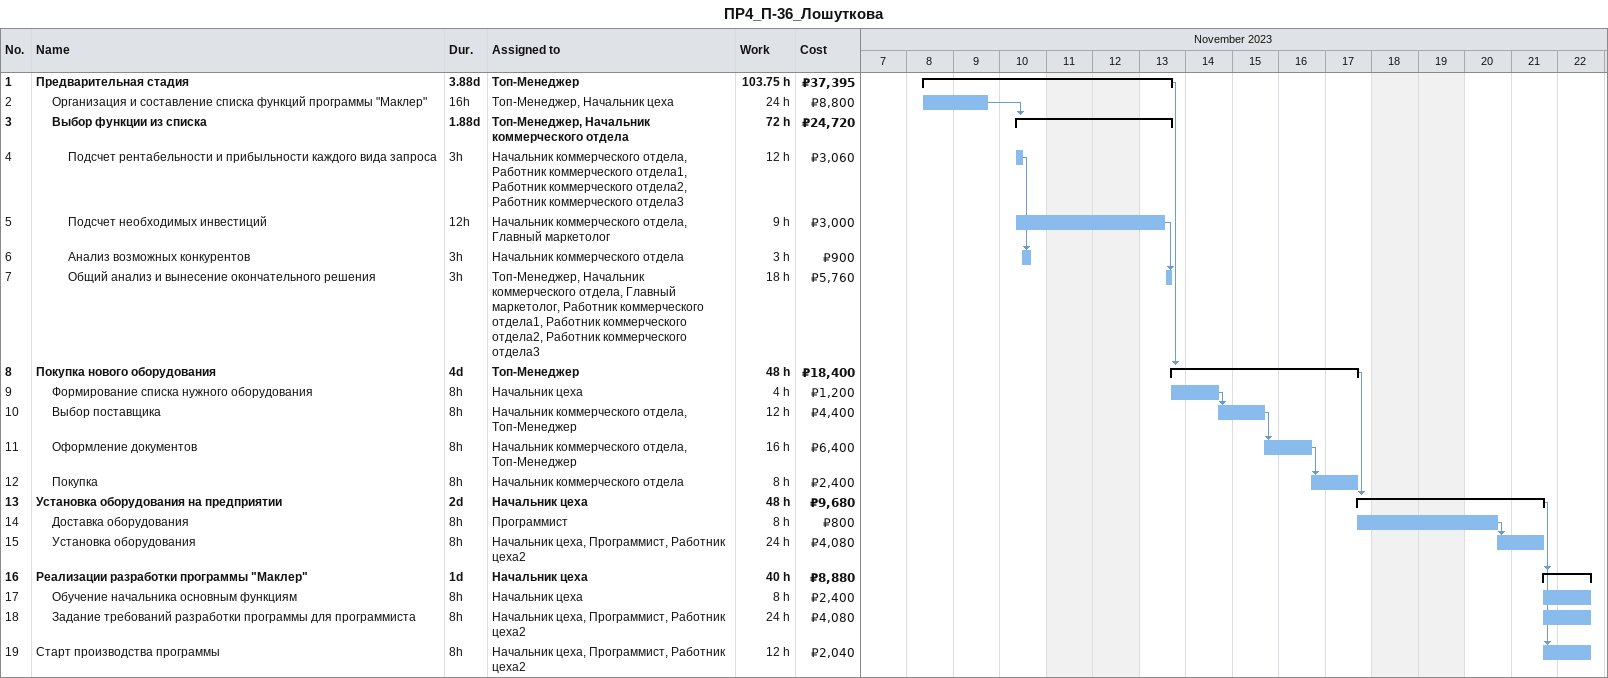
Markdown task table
ПР4_П-36_Лошуткова

| ID | Level | Task | Duration | Start | Finish | Predecessors | Resources | Work (h) | Cost (₽) |
|---|---|---|---|---|---|---|---|---|---|
| 1 | 1 | **Предварительная стадия** | 3.88d | 2023-11-08 | 2023-11-13 |  | Топ-Менеджер | 103.75 | 37395 |
| 2 | 2 | Организация и составление списка функций программы "Маклер" | 16h | 2023-11-08 | 2023-11-09 |  | Топ-Менеджер, Начальник цеха | 24 | 8800 |
| 3 | 2 | **Выбор функции из списка** | 1.88d | 2023-11-10 | 2023-11-13 | 2 | Топ-Менеджер, Начальник коммерческого отдела | 72 | 24720 |
| 4 | 3 | Подсчет рентабельности и прибыльности каждого вида запроса | 3h | 2023-11-10 | 2023-11-10 |  | Начальник коммерческого отдела, Работник коммерческого отдела1, Работник коммерческого отдела2, Работник коммерческого отдела3 | 12 | 3060 |
| 5 | 3 | Подсчет необходимых инвестиций | 12h | 2023-11-10 | 2023-11-13 |  | Начальник коммерческого отдела, Главный маркетолог | 9 | 3000 |
| 6 | 3 | Анализ возможных конкурентов | 3h | 2023-11-10 | 2023-11-10 | 4 | Начальник коммерческого отдела | 3 | 900 |
| 7 | 3 | Общий анализ и вынесение окончательного решения | 3h | 2023-11-13 | 2023-11-13 | 5 | Топ-Менеджер, Начальник коммерческого отдела, Главный маркетолог, Работник коммерческого отдела1, Работник коммерческого отдела2, Работник коммерческого отдела3 | 18 | 5760 |
| 8 | 1 | **Покупка нового оборудования** | 4d | 2023-11-13 | 2023-11-17 | 1 | Топ-Менеджер | 48 | 18400 |
| 9 | 2 | Формирование списка нужного оборудования | 8h | 2023-11-13 | 2023-11-14 |  | Начальник цеха | 4 | 1200 |
| 10 | 2 | Выбор поставщика | 8h | 2023-11-14 | 2023-11-15 | 9 | Начальник коммерческого отдела, Топ-Менеджер | 12 | 4400 |
| 11 | 2 | Оформление документов | 8h | 2023-11-15 | 2023-11-16 | 10 | Начальник коммерческого отдела, Топ-Менеджер | 16 | 6400 |
| 12 | 2 | Покупка | 8h | 2023-11-16 | 2023-11-17 | 11 | Начальник коммерческого отдела | 8 | 2400 |
| 13 | 1 | **Установка оборудования на предприятии** | 2d | 2023-11-17 | 2023-11-21 | 8 | Начальник цеха | 48 | 9680 |
| 14 | 2 | Доставка оборудования | 8h | 2023-11-17 | 2023-11-20 |  | Программист | 8 | 800 |
| 15 | 2 | Установка оборудования | 8h | 2023-11-20 | 2023-11-21 | 14 | Начальник цеха, Программист, Работник цеха2 | 24 | 4080 |
| 16 | 1 | **Реализации разработки программы "Маклер"** | 1d | 2023-11-21 | 2023-11-22 | 13 | Начальник цеха | 40 | 8880 |
| 17 | 2 | Обучение начальника основным функциям | 8h | 2023-11-21 | 2023-11-22 |  | Начальник цеха | 8 | 2400 |
| 18 | 2 | Задание требований разработки программы для программиста | 8h | 2023-11-21 | 2023-11-22 |  | Начальник цеха, Программист, Работник цеха2 | 24 | 4080 |
| 19 | 1 | Старт производства программы | 8h | 2023-11-21 | 2023-11-22 | 13 | Начальник цеха, Программист, Работник цеха2 | 12 | 2040 |
